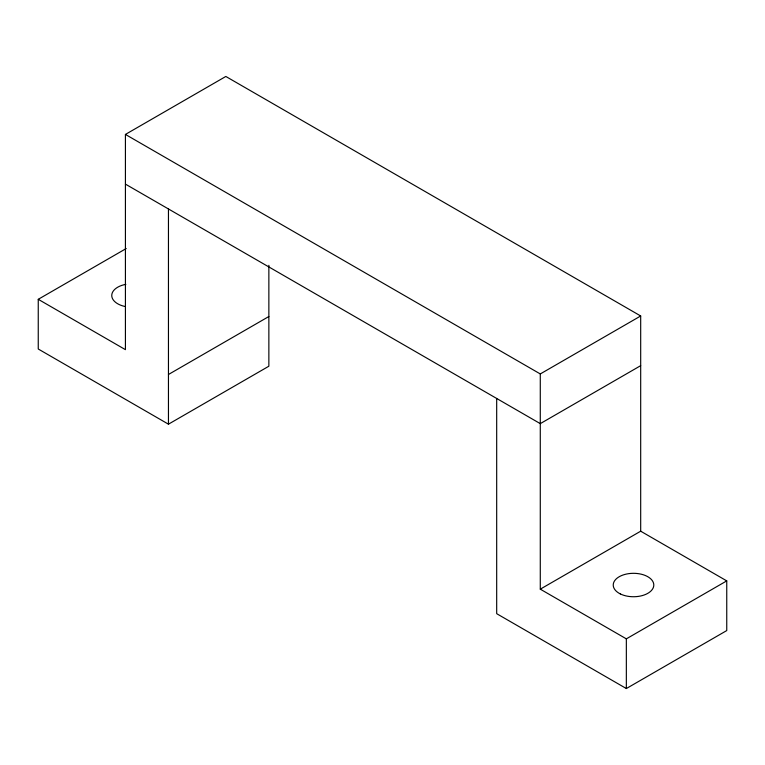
<?xml version="1.0" encoding="UTF-8"?>
<svg xmlns="http://www.w3.org/2000/svg" width="765" height="765" viewBox="0 0 765 765"><rect width="100%" height="100%" fill="white"/><g stroke="black" fill="none" stroke-linecap="round" stroke-linejoin="round"><path stroke-width="1.15" d="M125.422 134.43L225.828 76.462L640.688 315.974L640.688 531.197L540.281 589.165L540.281 373.942L125.422 134.43L125.422 349.653L38.25 299.316L38.25 349.003L168.453 424.183L268.859 366.215L268.859 265.312M38.25 299.316L126.235 248.52M168.453 374.496L268.859 316.519M540.281 373.942L640.688 315.974M640.688 365.66L540.281 423.638L125.422 184.116M540.281 589.165L626.344 638.852L726.75 580.884L726.75 630.57L626.344 688.538L496.686 613.683L496.686 398.46M640.688 531.197L726.75 580.884M626.344 638.852L626.344 688.538M168.453 208.96L168.453 424.183M124.676 306.411A20.282 11.714 0 0 1 111.767 295.137A20.282 11.714 0 0 1 125.871 284.341M620.31 593.917A20.282 11.714 0 0 0 653.453 587.176A20.282 11.714 0 0 0 626.774 573.98A20.282 11.714 0 0 0 620.31 593.917"/></g></svg>
